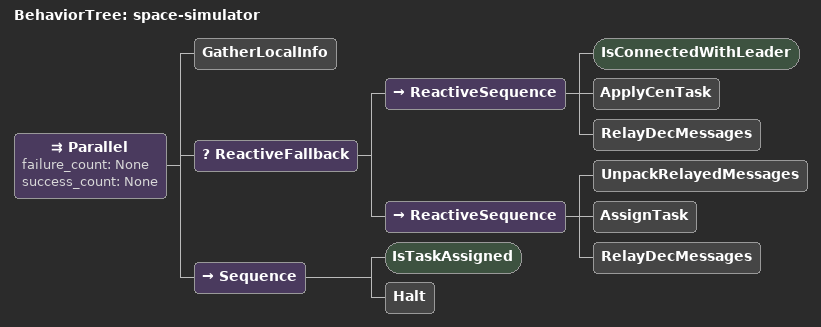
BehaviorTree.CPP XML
<?xml version="1.0" encoding="UTF-8"?>
<root BTCPP_format="4">
  <BehaviorTree ID="space-simulator">
    <Parallel failure_count="None"
              success_count="None">
      <GatherLocalInfo/>
      <ReactiveFallback>
        <ReactiveSequence>
          <IsConnectedWithLeader/>
          <ApplyCenTask/>
          <RelayDecMessages/>
        </ReactiveSequence>
        <ReactiveSequence>
          <UnpackRelayedMessages/>
          <AssignTask/>
          <RelayDecMessages/>
        </ReactiveSequence>
      </ReactiveFallback>
      <Sequence>
        <IsTaskAssigned/>
        <Halt/>
      </Sequence>
    </Parallel>
  </BehaviorTree>

</root>
